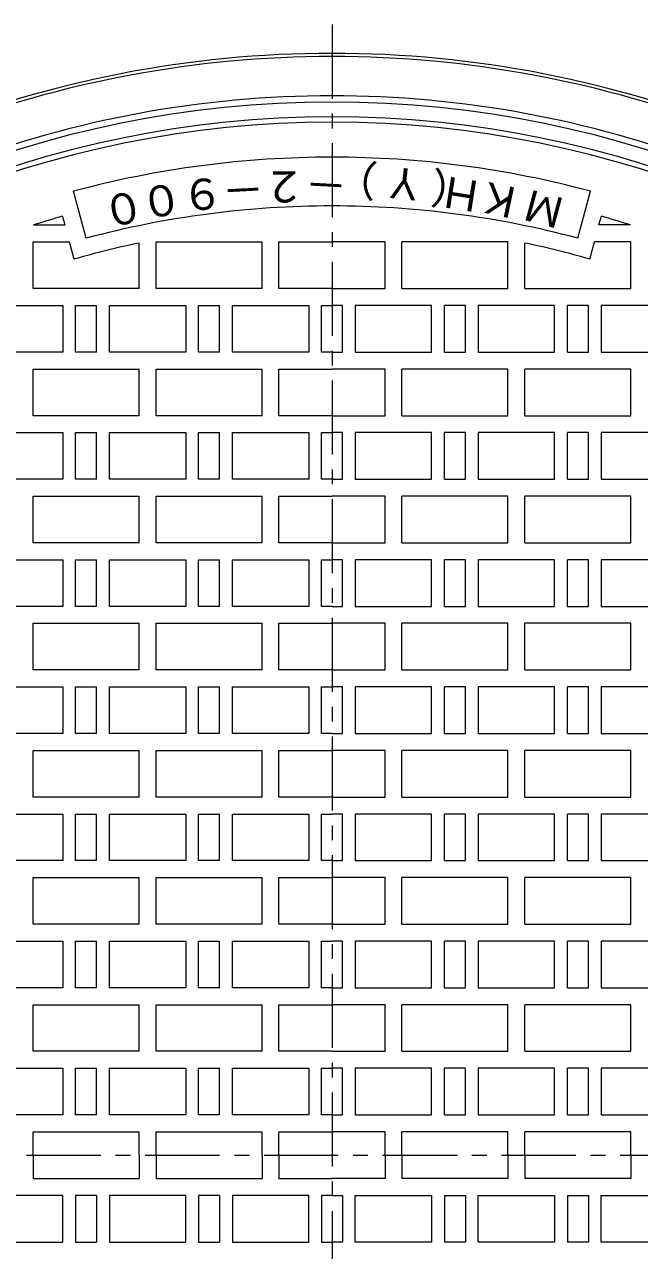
# Model space of a CAD drawing. Units: millimetres, scale not verified. Extents: x -1063 to 1330, y -947 to 967.
# Drawn here: x -672 to -382, y 388 to 967 of the extents above; entities that cross this region are included whole.
import ezdxf
from ezdxf.enums import TextEntityAlignment as Align

# ---------------------------------------------------------------- set-up
doc = ezdxf.new("R2010")
doc.units = ezdxf.units.MM
doc.header["$LTSCALE"] = 7
doc.linetypes.add('CHAIN1', pattern=[8, 5, -1, 1, -1])
doc.layers.add('0-1_躯体', color=2, linetype='Continuous', lineweight=9)
doc.layers.add('0-2_仕上', color=3, linetype='Continuous', lineweight=9)
doc.styles.add('ＭＳ ゴシック', font='')
doc.styles.get('ＭＳ ゴシック').set_extended_font_data('MS Gothic')

msp = doc.modelspace()

# ---------------------------------------------------------------- linework, layer by layer
at = {"layer": '0-1_躯体'}
for radius, start, end in [(520, 90, 134.00543), (518.5, 90, 132.40228), (520, 45.99457, 90), (518.5, 47.59772, 90), (500, 90, 131.76474), (500, 48.23526, 90), (497, 0, 180), (490, 0, 180), (497, 180, 0), (490, 180, 0)]:
    msp.add_arc((-526.917, 432.938), radius, start, end, dxfattribs=at)
at = {"layer": '0-2_仕上', "linetype": 'CHAIN1'}
for p, q in [((-526.917, 966.548), (-526.917, -106.885)), ((-1062.95, 432.938), (7.589, 432.938))]:
    msp.add_line(p, q, dxfattribs=at)
at = {"layer": '0-2_仕上'}
for p, q in [((-642.868, 865.673), (-648.821, 887.889)), ((-410.966, 865.673), (-405.013, 887.889)), ((-652.829, 871.938), (-653.942, 876.092)), ((-401.005, 871.938), (-399.892, 876.092)), ((-667.629, 871.938), (-652.829, 871.938)), ((-386.205, 871.938), (-401.005, 871.938)), ((-667.917, 841.939), (-667.917, 863.939)), ((-667.917, 863.939), (-650.686, 863.939)), ((-648.506, 855.805), (-650.686, 863.939)), ((-617.917, 841.939), (-617.917, 863.425)), ((-559.917, 841.939), (-559.917, 863.939)), ((-551.917, 841.939), (-551.917, 863.939)), ((-551.917, 863.939), (-526.917, 863.939)), ((-501.917, 863.939), (-526.917, 863.939)), ((-501.917, 841.939), (-501.917, 863.939)), ((-493.917, 841.939), (-493.917, 863.939)), ((-435.917, 841.939), (-435.917, 863.425)), ((-405.328, 855.805), (-403.149, 863.939)), ((-385.917, 863.939), (-403.149, 863.939)), ((-385.917, 841.939), (-385.917, 863.939)), ((-617.917, 841.939), (-667.917, 841.939)), ((-559.917, 841.939), (-609.917, 841.939)), ((-526.917, 841.939), (-551.917, 841.939)), ((-526.917, 841.939), (-501.917, 841.939)), ((-493.917, 841.939), (-443.917, 841.939)), ((-435.917, 841.939), (-385.917, 841.939)), ((-637.917, 811.939), (-637.917, 833.939)), ((-579.917, 811.939), (-579.917, 833.939)), ((-531.917, 811.939), (-531.917, 833.939)), ((-531.917, 833.938), (-526.917, 833.938)), ((-521.917, 833.938), (-526.917, 833.938)), ((-521.917, 811.939), (-521.917, 833.939)), ((-473.917, 811.939), (-473.917, 833.939)), ((-415.917, 811.939), (-415.917, 833.939)), ((-637.917, 811.939), (-647.917, 811.939)), ((-579.917, 811.939), (-589.917, 811.939)), ((-526.917, 811.939), (-531.917, 811.939)), ((-526.917, 811.939), (-521.917, 811.939)), ((-473.917, 811.939), (-463.917, 811.939)), ((-415.917, 811.939), (-405.917, 811.939)), ((-617.917, 781.939), (-617.917, 803.939)), ((-559.917, 781.939), (-559.917, 803.939)), ((-551.917, 781.939), (-551.917, 803.939)), ((-551.917, 803.939), (-526.917, 803.939)), ((-501.917, 803.939), (-526.917, 803.939)), ((-501.917, 781.939), (-501.917, 803.939)), ((-493.917, 781.939), (-493.917, 803.939)), ((-435.917, 781.939), (-435.917, 803.939)), ((-617.917, 781.939), (-667.917, 781.939)), ((-559.917, 781.939), (-609.917, 781.939)), ((-526.917, 781.939), (-551.917, 781.939)), ((-526.917, 781.939), (-501.917, 781.939)), ((-493.917, 781.939), (-443.917, 781.939)), ((-435.917, 781.939), (-385.917, 781.939)), ((-637.917, 751.939), (-637.917, 773.939)), ((-579.917, 751.939), (-579.917, 773.939)), ((-531.917, 751.939), (-531.917, 773.939)), ((-531.917, 773.939), (-526.917, 773.939)), ((-521.917, 773.939), (-526.917, 773.939)), ((-521.917, 751.939), (-521.917, 773.939)), ((-473.917, 751.939), (-473.917, 773.939)), ((-415.917, 751.939), (-415.917, 773.939)), ((-637.917, 751.939), (-647.917, 751.939)), ((-579.917, 751.939), (-589.917, 751.939)), ((-526.917, 751.939), (-531.917, 751.939)), ((-526.917, 751.939), (-521.917, 751.939)), ((-473.917, 751.939), (-463.917, 751.939)), ((-415.917, 751.939), (-405.917, 751.939)), ((-617.917, 721.938), (-617.917, 743.938)), ((-559.917, 721.938), (-559.917, 743.938)), ((-551.917, 721.938), (-551.917, 743.938)), ((-551.917, 743.938), (-526.917, 743.938)), ((-501.917, 743.938), (-526.917, 743.938)), ((-501.917, 721.938), (-501.917, 743.938)), ((-493.917, 721.938), (-493.917, 743.938)), ((-435.917, 721.938), (-435.917, 743.938)), ((-617.917, 721.938), (-667.917, 721.938)), ((-559.917, 721.938), (-609.917, 721.938)), ((-526.917, 721.938), (-551.917, 721.938)), ((-526.917, 721.938), (-501.917, 721.938)), ((-493.917, 721.938), (-443.917, 721.938)), ((-435.917, 721.938), (-385.917, 721.938)), ((-637.917, 691.938), (-637.917, 713.939)), ((-579.917, 691.938), (-579.917, 713.939)), ((-531.917, 691.938), (-531.917, 713.939)), ((-531.917, 713.939), (-526.917, 713.939)), ((-521.917, 713.939), (-526.917, 713.939)), ((-521.917, 691.938), (-521.917, 713.939)), ((-473.917, 691.938), (-473.917, 713.939)), ((-415.917, 691.938), (-415.917, 713.939)), ((-637.917, 691.938), (-647.917, 691.938)), ((-579.917, 691.938), (-589.917, 691.938)), ((-526.917, 691.938), (-531.917, 691.938)), ((-526.917, 691.938), (-521.917, 691.938)), ((-473.917, 691.938), (-463.917, 691.938)), ((-415.917, 691.938), (-405.917, 691.938)), ((-617.917, 661.939), (-617.917, 683.939)), ((-559.917, 661.939), (-559.917, 683.939)), ((-551.917, 661.939), (-551.917, 683.939)), ((-551.917, 683.939), (-526.917, 683.939)), ((-501.917, 683.939), (-526.917, 683.939)), ((-501.917, 661.939), (-501.917, 683.939)), ((-493.917, 661.939), (-493.917, 683.939)), ((-435.917, 661.939), (-435.917, 683.939)), ((-617.917, 661.939), (-667.917, 661.939)), ((-559.917, 661.939), (-609.917, 661.939)), ((-526.917, 661.939), (-551.917, 661.939)), ((-526.917, 661.939), (-501.917, 661.939)), ((-493.917, 661.939), (-443.917, 661.939)), ((-435.917, 661.939), (-385.917, 661.939)), ((-637.917, 631.938), (-637.917, 653.938)), ((-579.917, 631.938), (-579.917, 653.938)), ((-531.917, 631.938), (-531.917, 653.938)), ((-531.917, 653.938), (-526.917, 653.938)), ((-521.917, 653.938), (-526.917, 653.938)), ((-521.917, 631.938), (-521.917, 653.938)), ((-473.917, 631.938), (-473.917, 653.938)), ((-415.917, 631.938), (-415.917, 653.938)), ((-637.917, 631.938), (-647.917, 631.938)), ((-579.917, 631.938), (-589.917, 631.938)), ((-526.917, 631.938), (-531.917, 631.938)), ((-526.917, 631.938), (-521.917, 631.938)), ((-473.917, 631.938), (-463.917, 631.938)), ((-415.917, 631.938), (-405.917, 631.938)), ((-617.917, 601.938), (-617.917, 623.938)), ((-559.917, 601.938), (-559.917, 623.938)), ((-551.917, 601.938), (-551.917, 623.938)), ((-551.917, 623.938), (-526.917, 623.938)), ((-501.917, 623.938), (-526.917, 623.938)), ((-501.917, 601.938), (-501.917, 623.938)), ((-493.917, 601.938), (-493.917, 623.938)), ((-435.917, 601.938), (-435.917, 623.938)), ((-617.917, 601.938), (-667.917, 601.938)), ((-559.917, 601.938), (-609.917, 601.938)), ((-526.917, 601.938), (-551.917, 601.938)), ((-526.917, 601.938), (-501.917, 601.938)), ((-493.917, 601.938), (-443.917, 601.938)), ((-435.917, 601.938), (-385.917, 601.938)), ((-637.917, 571.939), (-637.917, 593.939)), ((-579.917, 571.939), (-579.917, 593.939)), ((-531.917, 571.939), (-531.917, 593.939)), ((-531.917, 593.939), (-526.917, 593.939)), ((-521.917, 593.939), (-526.917, 593.939)), ((-521.917, 571.939), (-521.917, 593.939)), ((-473.917, 571.939), (-473.917, 593.939)), ((-415.917, 571.939), (-415.917, 593.939)), ((-637.917, 571.939), (-647.917, 571.939)), ((-579.917, 571.939), (-589.917, 571.939)), ((-526.917, 571.939), (-531.917, 571.939)), ((-526.917, 571.939), (-521.917, 571.939)), ((-473.917, 571.939), (-463.917, 571.939)), ((-415.917, 571.939), (-405.917, 571.939)), ((-617.917, 541.938), (-617.917, 563.939)), ((-559.917, 541.938), (-559.917, 563.939)), ((-551.917, 541.938), (-551.917, 563.939)), ((-551.917, 563.939), (-526.917, 563.939)), ((-501.917, 563.939), (-526.917, 563.939)), ((-501.917, 541.938), (-501.917, 563.939)), ((-493.917, 541.938), (-493.917, 563.939)), ((-435.917, 541.938), (-435.917, 563.939)), ((-617.917, 541.938), (-667.917, 541.938)), ((-559.917, 541.938), (-609.917, 541.938)), ((-526.917, 541.938), (-551.917, 541.938)), ((-526.917, 541.938), (-501.917, 541.938)), ((-493.917, 541.938), (-443.917, 541.938)), ((-435.917, 541.938), (-385.917, 541.938)), ((-637.917, 511.939), (-637.917, 533.938)), ((-579.917, 511.939), (-579.917, 533.938)), ((-531.917, 511.939), (-531.917, 533.938)), ((-531.917, 533.938), (-526.917, 533.938)), ((-521.917, 533.938), (-526.917, 533.938)), ((-521.917, 511.939), (-521.917, 533.938)), ((-473.917, 511.939), (-473.917, 533.938)), ((-415.917, 511.939), (-415.917, 533.938)), ((-637.917, 511.939), (-647.917, 511.939)), ((-579.917, 511.939), (-589.917, 511.939)), ((-526.917, 511.939), (-531.917, 511.939)), ((-526.917, 511.939), (-521.917, 511.939)), ((-473.917, 511.939), (-463.917, 511.939)), ((-415.917, 511.939), (-405.917, 511.939)), ((-617.917, 481.938), (-617.917, 503.938)), ((-559.917, 481.938), (-559.917, 503.938)), ((-551.917, 481.938), (-551.917, 503.938)), ((-551.917, 503.938), (-526.917, 503.938)), ((-501.917, 503.938), (-526.917, 503.938)), ((-501.917, 481.938), (-501.917, 503.938)), ((-493.917, 481.938), (-493.917, 503.938)), ((-435.917, 481.938), (-435.917, 503.938)), ((-617.917, 481.938), (-667.917, 481.938)), ((-559.917, 481.938), (-609.917, 481.938)), ((-526.917, 481.938), (-551.917, 481.938)), ((-526.917, 481.938), (-501.917, 481.938)), ((-493.917, 481.938), (-443.917, 481.938)), ((-435.917, 481.938), (-385.917, 481.938)), ((-637.917, 451.938), (-637.917, 473.938)), ((-579.917, 451.938), (-579.917, 473.938)), ((-531.917, 451.938), (-531.917, 473.938)), ((-531.917, 473.938), (-526.917, 473.938)), ((-521.917, 473.938), (-526.917, 473.938)), ((-521.917, 451.938), (-521.917, 473.938)), ((-473.917, 451.938), (-473.917, 473.938)), ((-415.917, 451.938), (-415.917, 473.938)), ((-637.917, 451.938), (-647.917, 451.938)), ((-579.917, 451.938), (-589.917, 451.938)), ((-526.917, 451.938), (-531.917, 451.938)), ((-526.917, 451.938), (-521.917, 451.938)), ((-473.917, 451.938), (-463.917, 451.938)), ((-415.917, 451.938), (-405.917, 451.938)), ((-667.917, 443.938), (-617.917, 443.938)), ((-667.917, 432.938), (-667.917, 443.938)), ((-617.917, 432.938), (-617.917, 443.938)), ((-609.917, 443.938), (-559.917, 443.938)), ((-609.917, 432.938), (-609.917, 443.938)), ((-559.917, 432.938), (-559.917, 443.938)), ((-551.917, 443.938), (-526.917, 443.938)), ((-551.917, 432.938), (-551.917, 443.938)), ((-501.917, 443.938), (-526.917, 443.938)), ((-501.917, 432.938), (-501.917, 443.938)), ((-443.917, 443.938), (-493.917, 443.938)), ((-493.917, 432.938), (-493.917, 443.938)), ((-443.917, 432.938), (-443.917, 443.938)), ((-385.917, 443.938), (-435.917, 443.938)), ((-435.917, 432.938), (-435.917, 443.938)), ((-385.917, 432.938), (-385.917, 443.938)), ((-667.917, 432.938), (-667.917, 421.938)), ((-617.917, 432.938), (-617.917, 421.938)), ((-609.917, 432.938), (-609.917, 421.938)), ((-559.917, 432.938), (-559.917, 421.938)), ((-551.917, 432.938), (-551.917, 421.938)), ((-501.917, 432.938), (-501.917, 421.938)), ((-493.917, 432.938), (-493.917, 421.938)), ((-443.917, 432.938), (-443.917, 421.938)), ((-435.917, 432.938), (-435.917, 421.938)), ((-385.917, 432.938), (-385.917, 421.938)), ((-667.917, 421.938), (-617.917, 421.938)), ((-609.917, 421.938), (-559.917, 421.938)), ((-551.917, 421.938), (-526.917, 421.938)), ((-501.917, 421.938), (-526.917, 421.938)), ((-443.917, 421.938), (-493.917, 421.938)), ((-385.917, 421.938), (-435.917, 421.938)), ((-637.917, 413.938), (-647.917, 413.938)), ((-637.917, 413.938), (-637.917, 391.938)), ((-579.917, 413.938), (-589.917, 413.938)), ((-579.917, 413.938), (-579.917, 391.938)), ((-531.917, 413.938), (-531.917, 391.938)), ((-526.917, 413.938), (-531.917, 413.938)), ((-526.917, 413.938), (-521.917, 413.938)), ((-521.917, 413.938), (-521.917, 391.938)), ((-473.917, 413.938), (-473.917, 391.938)), ((-473.917, 413.938), (-463.917, 413.938)), ((-415.917, 413.938), (-415.917, 391.938)), ((-415.917, 413.938), (-405.917, 413.938)), ((-531.917, 391.938), (-526.917, 391.938)), ((-521.917, 391.938), (-526.917, 391.938))]:
    msp.add_line(p, q, dxfattribs=at)
for points in [[(-609.917, 841.939), (-609.917, 863.939), (-559.917, 863.939)], [(-443.917, 841.939), (-443.917, 863.939), (-493.917, 863.939)], [(-647.917, 811.939), (-647.917, 833.939), (-637.917, 833.939)], [(-589.917, 811.939), (-589.917, 833.939), (-579.917, 833.939)], [(-463.917, 811.939), (-463.917, 833.939), (-473.917, 833.939)], [(-405.917, 811.939), (-405.917, 833.939), (-415.917, 833.939)], [(-667.917, 781.939), (-667.917, 803.939), (-617.917, 803.939)], [(-609.917, 781.939), (-609.917, 803.939), (-559.917, 803.939)], [(-443.917, 781.939), (-443.917, 803.939), (-493.917, 803.939)], [(-385.917, 781.939), (-385.917, 803.939), (-435.917, 803.939)], [(-647.917, 751.939), (-647.917, 773.939), (-637.917, 773.939)], [(-589.917, 751.939), (-589.917, 773.939), (-579.917, 773.939)], [(-463.917, 751.939), (-463.917, 773.939), (-473.917, 773.939)], [(-405.917, 751.939), (-405.917, 773.939), (-415.917, 773.939)], [(-667.917, 721.938), (-667.917, 743.938), (-617.917, 743.938)], [(-609.917, 721.938), (-609.917, 743.938), (-559.917, 743.938)], [(-443.917, 721.938), (-443.917, 743.938), (-493.917, 743.938)], [(-385.917, 721.938), (-385.917, 743.938), (-435.917, 743.938)], [(-647.917, 691.938), (-647.917, 713.939), (-637.917, 713.939)], [(-589.917, 691.938), (-589.917, 713.939), (-579.917, 713.939)], [(-463.917, 691.938), (-463.917, 713.939), (-473.917, 713.939)], [(-405.917, 691.938), (-405.917, 713.939), (-415.917, 713.939)], [(-667.917, 661.939), (-667.917, 683.939), (-617.917, 683.939)], [(-609.917, 661.939), (-609.917, 683.939), (-559.917, 683.939)], [(-443.917, 661.939), (-443.917, 683.939), (-493.917, 683.939)], [(-385.917, 661.939), (-385.917, 683.939), (-435.917, 683.939)], [(-647.917, 631.938), (-647.917, 653.938), (-637.917, 653.938)], [(-589.917, 631.938), (-589.917, 653.938), (-579.917, 653.938)], [(-463.917, 631.938), (-463.917, 653.938), (-473.917, 653.938)], [(-405.917, 631.938), (-405.917, 653.938), (-415.917, 653.938)], [(-667.917, 601.938), (-667.917, 623.938), (-617.917, 623.938)], [(-609.917, 601.938), (-609.917, 623.938), (-559.917, 623.938)], [(-443.917, 601.938), (-443.917, 623.938), (-493.917, 623.938)], [(-385.917, 601.938), (-385.917, 623.938), (-435.917, 623.938)], [(-647.917, 571.939), (-647.917, 593.939), (-637.917, 593.939)], [(-589.917, 571.939), (-589.917, 593.939), (-579.917, 593.939)], [(-463.917, 571.939), (-463.917, 593.939), (-473.917, 593.939)], [(-405.917, 571.939), (-405.917, 593.939), (-415.917, 593.939)], [(-667.917, 541.938), (-667.917, 563.939), (-617.917, 563.939)], [(-609.917, 541.938), (-609.917, 563.939), (-559.917, 563.939)], [(-443.917, 541.938), (-443.917, 563.939), (-493.917, 563.939)], [(-385.917, 541.938), (-385.917, 563.939), (-435.917, 563.939)], [(-647.917, 511.939), (-647.917, 533.938), (-637.917, 533.938)], [(-589.917, 511.939), (-589.917, 533.938), (-579.917, 533.938)], [(-463.917, 511.939), (-463.917, 533.938), (-473.917, 533.938)], [(-405.917, 511.939), (-405.917, 533.938), (-415.917, 533.938)], [(-667.917, 481.938), (-667.917, 503.938), (-617.917, 503.938)], [(-609.917, 481.938), (-609.917, 503.938), (-559.917, 503.938)], [(-443.917, 481.938), (-443.917, 503.938), (-493.917, 503.938)], [(-385.917, 481.938), (-385.917, 503.938), (-435.917, 503.938)], [(-647.917, 451.938), (-647.917, 473.938), (-637.917, 473.938)], [(-589.917, 451.938), (-589.917, 473.938), (-579.917, 473.938)], [(-463.917, 451.938), (-463.917, 473.938), (-473.917, 473.938)], [(-405.917, 451.938), (-405.917, 473.938), (-415.917, 473.938)], [(-647.917, 413.938), (-647.917, 391.938), (-637.917, 391.938)], [(-589.917, 413.938), (-589.917, 391.938), (-579.917, 391.938)], [(-463.917, 413.938), (-463.917, 391.938), (-473.917, 391.938)], [(-405.917, 413.938), (-405.917, 391.938), (-415.917, 391.938)]]:
    msp.add_lwpolyline(points, dxfattribs=at)
for points in [[(-689.917, 811.939), (-689.917, 833.939), (-653.917, 833.939), (-653.917, 811.939)], [(-631.917, 811.939), (-631.917, 833.939), (-595.917, 833.939), (-595.917, 811.939)], [(-573.917, 811.939), (-573.917, 833.939), (-537.917, 833.939), (-537.917, 811.939)], [(-479.917, 811.939), (-479.917, 833.939), (-515.917, 833.939), (-515.917, 811.939)], [(-421.917, 811.939), (-421.917, 833.939), (-457.917, 833.939), (-457.917, 811.939)], [(-363.917, 811.939), (-363.917, 833.939), (-399.917, 833.939), (-399.917, 811.939)], [(-689.917, 751.939), (-689.917, 773.939), (-653.917, 773.939), (-653.917, 751.939)], [(-631.917, 751.939), (-631.917, 773.939), (-595.917, 773.939), (-595.917, 751.939)], [(-573.917, 751.939), (-573.917, 773.939), (-537.917, 773.939), (-537.917, 751.939)], [(-479.917, 751.939), (-479.917, 773.939), (-515.917, 773.939), (-515.917, 751.939)], [(-421.917, 751.939), (-421.917, 773.939), (-457.917, 773.939), (-457.917, 751.939)], [(-363.917, 751.939), (-363.917, 773.939), (-399.917, 773.939), (-399.917, 751.939)], [(-689.917, 691.938), (-689.917, 713.939), (-653.917, 713.939), (-653.917, 691.938)], [(-631.917, 691.938), (-631.917, 713.939), (-595.917, 713.939), (-595.917, 691.938)], [(-573.917, 691.938), (-573.917, 713.939), (-537.917, 713.939), (-537.917, 691.938)], [(-479.917, 691.938), (-479.917, 713.939), (-515.917, 713.939), (-515.917, 691.938)], [(-421.917, 691.938), (-421.917, 713.939), (-457.917, 713.939), (-457.917, 691.938)], [(-363.917, 691.938), (-363.917, 713.939), (-399.917, 713.939), (-399.917, 691.938)], [(-689.917, 631.938), (-689.917, 653.938), (-653.917, 653.938), (-653.917, 631.938)], [(-631.917, 631.938), (-631.917, 653.938), (-595.917, 653.938), (-595.917, 631.938)], [(-573.917, 631.938), (-573.917, 653.938), (-537.917, 653.938), (-537.917, 631.938)], [(-479.917, 631.938), (-479.917, 653.938), (-515.917, 653.938), (-515.917, 631.938)], [(-421.917, 631.938), (-421.917, 653.938), (-457.917, 653.938), (-457.917, 631.938)], [(-363.917, 631.938), (-363.917, 653.938), (-399.917, 653.938), (-399.917, 631.938)], [(-689.917, 571.939), (-689.917, 593.939), (-653.917, 593.939), (-653.917, 571.939)], [(-631.917, 571.939), (-631.917, 593.939), (-595.917, 593.939), (-595.917, 571.939)], [(-573.917, 571.939), (-573.917, 593.939), (-537.917, 593.939), (-537.917, 571.939)], [(-479.917, 571.939), (-479.917, 593.939), (-515.917, 593.939), (-515.917, 571.939)], [(-421.917, 571.939), (-421.917, 593.939), (-457.917, 593.939), (-457.917, 571.939)], [(-363.917, 571.939), (-363.917, 593.939), (-399.917, 593.939), (-399.917, 571.939)], [(-689.917, 511.939), (-689.917, 533.938), (-653.917, 533.938), (-653.917, 511.939)], [(-631.917, 511.939), (-631.917, 533.938), (-595.917, 533.938), (-595.917, 511.939)], [(-573.917, 511.939), (-573.917, 533.938), (-537.917, 533.938), (-537.917, 511.939)], [(-479.917, 511.939), (-479.917, 533.938), (-515.917, 533.938), (-515.917, 511.939)], [(-421.917, 511.939), (-421.917, 533.938), (-457.917, 533.938), (-457.917, 511.939)], [(-363.917, 511.939), (-363.917, 533.938), (-399.917, 533.938), (-399.917, 511.939)], [(-689.917, 451.938), (-689.917, 473.938), (-653.917, 473.938), (-653.917, 451.938)], [(-631.917, 451.938), (-631.917, 473.938), (-595.917, 473.938), (-595.917, 451.938)], [(-573.917, 451.938), (-573.917, 473.938), (-537.917, 473.938), (-537.917, 451.938)], [(-479.917, 451.938), (-479.917, 473.938), (-515.917, 473.938), (-515.917, 451.938)], [(-421.917, 451.938), (-421.917, 473.938), (-457.917, 473.938), (-457.917, 451.938)], [(-363.917, 451.938), (-363.917, 473.938), (-399.917, 473.938), (-399.917, 451.938)], [(-689.917, 413.938), (-689.917, 391.938), (-653.917, 391.938), (-653.917, 413.938)], [(-631.917, 413.938), (-631.917, 391.938), (-595.917, 391.938), (-595.917, 413.938)], [(-573.917, 413.938), (-573.917, 391.938), (-537.917, 391.938), (-537.917, 413.938)], [(-479.917, 413.938), (-479.917, 391.938), (-515.917, 391.938), (-515.917, 413.938)], [(-421.917, 413.938), (-421.917, 391.938), (-457.917, 391.938), (-457.917, 413.938)], [(-363.917, 413.938), (-363.917, 391.938), (-399.917, 391.938), (-399.917, 413.938)]]:
    msp.add_lwpolyline(points, close=True, dxfattribs=at)
for radius, start, end in [(487.5, 90, 180), (487.5, 0, 90), (471, 90, 105), (471, 75, 90), (448, 90, 105), (448, 75, 90), (461, 105.99432, 107.77213), (461, 72.22787, 74.00568), (440, 101.93594, 106.04179), (440, 73.95821, 78.06406), (487.5, 180, 270), (487.5, 270, 0)]:
    msp.add_arc((-526.917, 432.938), radius, start, end, dxfattribs=at)

# ---------------------------------------------------------------- texts
at = {"layer": '0-2_仕上', "color": 6, "style": 'ＭＳ ゴシック'}
for s, rotation, p in [('２', 179.999, (-539.424, 901.679)), ('０', 189, (-599.425, 896.497)), ('９', 186, (-579.484, 899.101)), ('－', 177, (-519.116, 902.192)), ('Ｈ', 170.999, (-454.302, 896.422)), ('Ｋ', 168, (-435.399, 892.985)), ('０', 192, (-618.003, 893.105)), ('－', 182.999, (-559.567, 900.917)), ('Ｍ', 165.001, (-414.363, 888.187))]:
    msp.add_text(s, height=14.66, rotation=rotation, dxfattribs=at).set_placement(p, align=Align.BOTTOM_LEFT)
at = {"layer": '0-2_仕上', "color": 6, "insert": (-459.12, 897.152), "char_height": 14.66, "attachment_point": 7, "rotation": 174, "style": 'ＭＳ ゴシック'}
msp.add_mtext('\\T1.15;（Ｙ）', dxfattribs=at)

doc.saveas('drawing.dxf')
